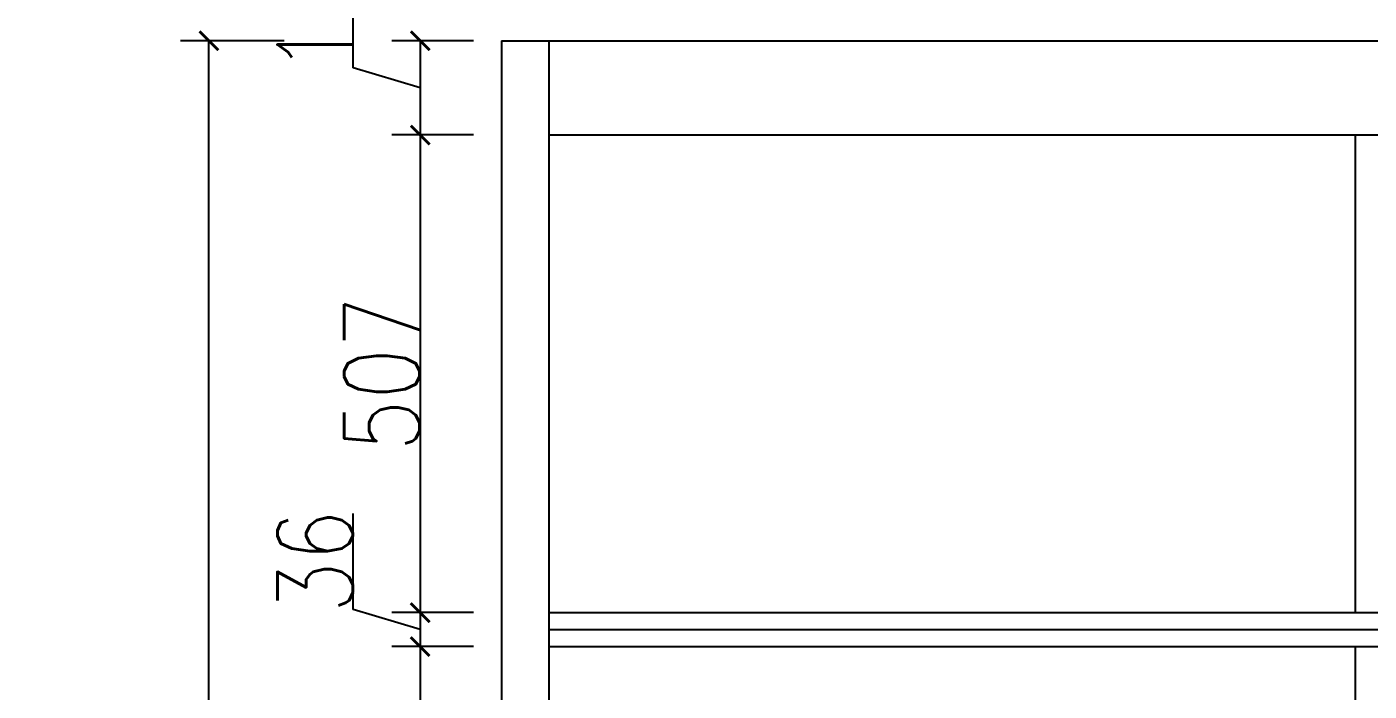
# Model space of a CAD drawing. Header units: millimetres. Extents: x 3255186 to 3429179, y -984851 to -941485.
# Drawn here: x 3333027 to 3334452, y -947559 to -946854 of the extents above; entities that cross this region are included whole.
import ezdxf

# ---------------------------------------------------------------- set-up
doc = ezdxf.new("R2010")
doc.units = ezdxf.units.MM
doc.header["$PDMODE"] = 35
doc.styles.add('DIM_FONT', font='SIMPLEX.shx', dxfattribs={"width": 0.8})
doc.dimstyles.new('ISO-25', dxfattribs={"dimtxt": 80, "dimasz": 20, "dimexe": 30, "dimexo": 80, "dimtad": 1, "dimdec": 0, "dimtxsty": 'DIM_FONT', "dimblk": 'ARCHTICK', "dimcen": 2.5, "dimadec": 0, "dimazin": 0, "dimtfac": 1, "dimtdec": 0, "dimtmove": 1, "dimatfit": 3, "dimfxl": 80, "dimfxlon": 1, "dimarcsym": 0})

# ---------------------------------------------------------------- blocks, each defined once
blk = doc.blocks.new('_ArchTick')
at = {"color": 0, "linetype": 'ByBlock', "const_width": 0.15}
blk.add_lwpolyline([(-0.5, -0.5), (0.5, 0.5)], dxfattribs=at)
blk = doc.blocks.new('*D72')
at = {"color": 0, "lineweight": -2, "ltscale": 5}
for p, q in [((3333373.7, -946897.7), (3333373.7, -946744)), ((3333501.1, -946869), (3333414.7, -946869)), ((3333444.7, -946869), (3333444.7, -946969)), ((3333444.7, -946919), (3333373.7, -946897.7)), ((3333501.1, -946969), (3333414.7, -946969))]:
    blk.add_line(p, q, dxfattribs=at)
at = {"layer": 'Defpoints', "color": 0, "ltscale": 5}
for p in [(3333581.1, -946869), (3333444.7, -946969), (3333581.1, -946969)]:
    blk.add_point(p, dxfattribs=at)
at = {"color": 0, "lineweight": -2, "ltscale": 5, "xscale": 20, "yscale": 20, "zscale": 20}
for p, rotation in [((3333444.7, -946869), 90), ((3333444.7, -946969), 270)]:
    blk.add_blockref('_ArchTick', p, dxfattribs=dict(at, rotation=rotation))
at = {"color": 0, "ltscale": 5, "insert": (3333333.1, -946820.9), "char_height": 80, "attachment_point": 5, "rotation": 90, "style": 'DIM_FONT'}
blk.add_mtext('100', dxfattribs=at)
blk = doc.blocks.new('*D73')
at = {"color": 0, "lineweight": -2, "ltscale": 5}
for p, q in [((3333501.1, -946969), (3333414.7, -946969)), ((3333444.7, -946969), (3333444.7, -947476)), ((3333501.1, -947476), (3333414.7, -947476))]:
    blk.add_line(p, q, dxfattribs=at)
at = {"layer": 'Defpoints', "color": 0, "ltscale": 5}
for p in [(3333581.1, -946969), (3333444.7, -947476), (3333581.1, -947476)]:
    blk.add_point(p, dxfattribs=at)
at = {"color": 0, "lineweight": -2, "ltscale": 5, "xscale": 20, "yscale": 20, "zscale": 20}
for p, rotation in [((3333444.7, -946969), 90), ((3333444.7, -947476), 270)]:
    blk.add_blockref('_ArchTick', p, dxfattribs=dict(at, rotation=rotation))
at = {"color": 0, "ltscale": 5, "insert": (3333404, -947222.5), "char_height": 80, "attachment_point": 5, "rotation": 90, "style": 'DIM_FONT'}
blk.add_mtext('507', dxfattribs=at)
blk = doc.blocks.new('*D74')
at = {"color": 0, "lineweight": -2, "ltscale": 5}
for p, q in [((3333373.7, -947472.7), (3333373.7, -947370.9)), ((3333444.7, -947494), (3333373.7, -947472.7)), ((3333501.1, -947476), (3333414.7, -947476)), ((3333444.7, -947476), (3333444.7, -947512)), ((3333501.1, -947512), (3333414.7, -947512))]:
    blk.add_line(p, q, dxfattribs=at)
at = {"layer": 'Defpoints', "color": 0, "ltscale": 5}
for p in [(3333581.1, -947476), (3333444.7, -947512), (3333581.1, -947512)]:
    blk.add_point(p, dxfattribs=at)
at = {"color": 0, "lineweight": -2, "ltscale": 5, "xscale": 20, "yscale": 20, "zscale": 20}
for p, rotation in [((3333444.7, -947476), 90), ((3333444.7, -947512), 270)]:
    blk.add_blockref('_ArchTick', p, dxfattribs=dict(at, rotation=rotation))
at = {"color": 0, "ltscale": 5, "insert": (3333333.1, -947421.8), "char_height": 80, "attachment_point": 5, "rotation": 90, "style": 'DIM_FONT'}
blk.add_mtext('36', dxfattribs=at)
blk = doc.blocks.new('*D75')
at = {"color": 0, "lineweight": -2, "ltscale": 5}
for p, q in [((3333501.1, -947512), (3333414.7, -947512)), ((3333444.7, -947512), (3333444.7, -948858)), ((3333501.1, -948858), (3333414.7, -948858))]:
    blk.add_line(p, q, dxfattribs=at)
at = {"layer": 'Defpoints', "color": 0, "ltscale": 5}
for p in [(3333581.1, -947512), (3333444.7, -948858), (3333581.1, -948858)]:
    blk.add_point(p, dxfattribs=at)
at = {"color": 0, "lineweight": -2, "ltscale": 5, "xscale": 20, "yscale": 20, "zscale": 20}
for p, rotation in [((3333444.7, -947512), 90), ((3333444.7, -948858), 270)]:
    blk.add_blockref('_ArchTick', p, dxfattribs=dict(at, rotation=rotation))
at = {"color": 0, "ltscale": 5, "insert": (3333404, -948185), "char_height": 80, "attachment_point": 5, "rotation": 90, "style": 'DIM_FONT'}
blk.add_mtext('1346', dxfattribs=at)
blk = doc.blocks.new('*D79')
at = {"color": 0, "lineweight": -2, "ltscale": 5}
for p, q in [((3333300.4, -946869), (3333190.4, -946869)), ((3333220.4, -949594), (3333220.4, -946869)), ((3333300.4, -949594), (3333190.4, -949594))]:
    blk.add_line(p, q, dxfattribs=at)
at = {"layer": 'Defpoints', "color": 0, "ltscale": 5}
for p in [(3333220.4, -946869), (3333531.1, -946869), (3333531.1, -949594)]:
    blk.add_point(p, dxfattribs=at)
at = {"color": 0, "lineweight": -2, "ltscale": 5, "xscale": 20, "yscale": 20, "zscale": 20}
for p, rotation in [((3333220.4, -946869), 90), ((3333220.4, -949594), 270)]:
    blk.add_blockref('_ArchTick', p, dxfattribs=dict(at, rotation=rotation))
at = {"color": 0, "ltscale": 5, "insert": (3333179.8, -948231.5), "char_height": 80, "attachment_point": 5, "rotation": 90, "style": 'DIM_FONT'}
blk.add_mtext('2725', dxfattribs=at)
blk = doc.blocks.new('*D409')
at = {"color": 0, "lineweight": -2, "ltscale": 5}
for p, q in [((3374459, -946810), (3374489, -946810)), ((3374459, -946810), (3374459, -947410)), ((3374379, -947410), (3374489, -947410))]:
    blk.add_line(p, q, dxfattribs=at)
at = {"layer": 'Defpoints', "color": 0, "ltscale": 5}
for p in [(3374429.6, -946810), (3292697, -947410), (3374459, -947410)]:
    blk.add_point(p, dxfattribs=at)
at = {"color": 0, "lineweight": -2, "ltscale": 5, "xscale": 20, "yscale": 20, "zscale": 20}
for p, rotation in [((3374459, -946810), 90), ((3374459, -947410), 270)]:
    blk.add_blockref('_ArchTick', p, dxfattribs=dict(at, rotation=rotation))
at = {"color": 0, "ltscale": 5, "insert": (3374418.4, -947110), "char_height": 80, "attachment_point": 5, "rotation": 90, "style": 'DIM_FONT'}
blk.add_mtext('600', dxfattribs=at)

msp = doc.modelspace()

# ---------------------------------------------------------------- linework, layer by layer
at = {"ltscale": 5}
for p, q in [((3333531.1, -946869), (3336324.1, -946869)), ((3333531.1, -946869), (3333531.1, -949594)), ((3333581.1, -946869), (3333581.1, -949594)), ((3333581.1, -946969), (3336274.1, -946969)), ((3334437.3, -947476), (3334437.3, -946969)), ((3333581.1, -947476), (3335293.5, -947476)), ((3333581.1, -947494), (3336324.1, -947494)), ((3333581.1, -947512), (3335293.5, -947512)), ((3334437.3, -949476), (3334437.3, -947512))]:
    msp.add_line(p, q, dxfattribs=at)

# ---------------------------------------------------------------- dimensions: what is measured, and where the dimension line sits
for base, p1, p2, picture, middle in [((3333444.7, -946969), (3333581.1, -946869), (3333581.1, -946969), '*D72', (3333333.1, -946897)), ((3374459, -947410), (3374429.6, -946810), (3292697, -947410), '*D409', (3374418.4, -947110)), ((3333220.4, -946869), (3333531.1, -949594), (3333531.1, -946869), '*D79', (3333179.8, -948231.5)), ((3333444.7, -947476), (3333581.1, -946969), (3333581.1, -947476), '*D73', (3333404, -947222.5)), ((3333444.7, -947512), (3333581.1, -947476), (3333581.1, -947512), '*D74', (3333333.1, -947472)), ((3333444.7, -948858), (3333581.1, -947512), (3333581.1, -948858), '*D75', (3333404, -948185))]:
    dim = msp.add_linear_dim(base=base, p1=p1, p2=p2, angle=90, dimstyle='ISO-25', dxfattribs=at)
    dim.commit()
    dim.dimension.update_dxf_attribs({"geometry": picture, "text_midpoint": middle})

doc.saveas('drawing.dxf')
